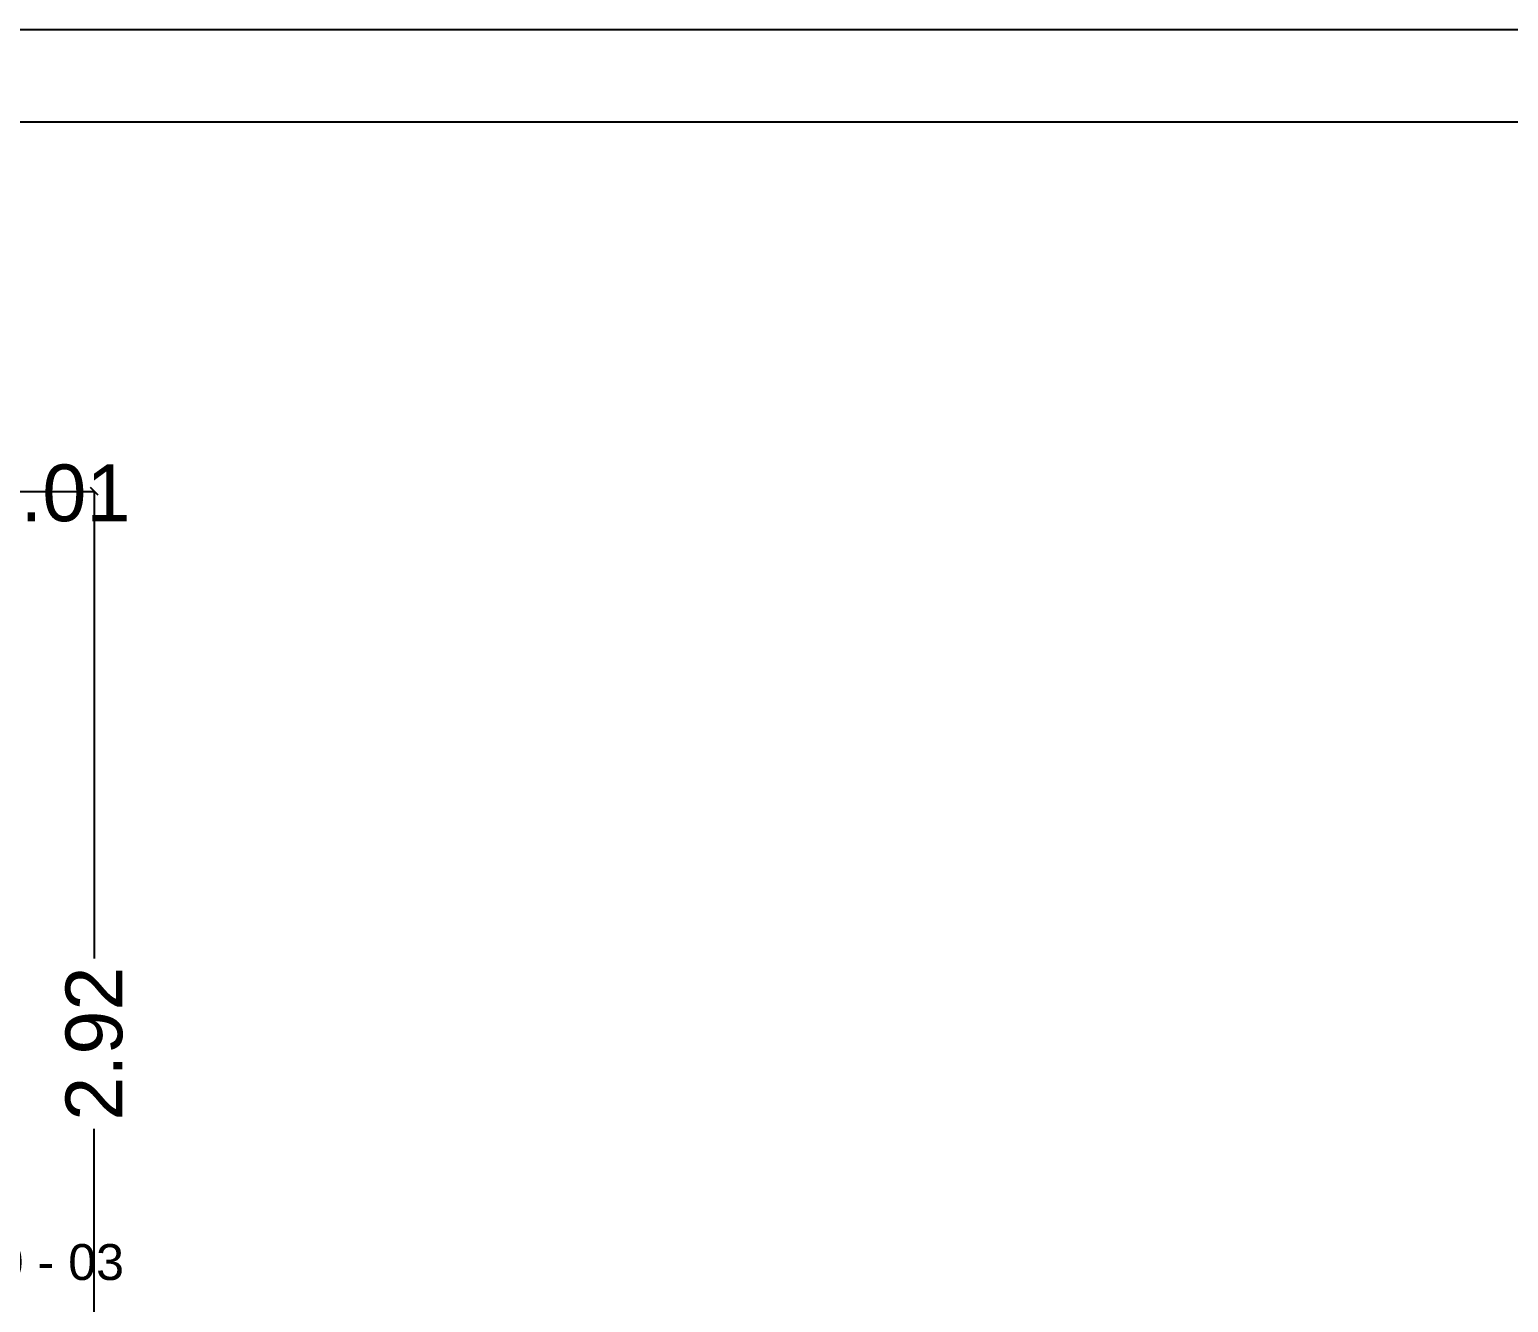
# Model space of a CAD drawing. Extents: x -135.4 to -46.2, y 65.4 to 86.5.
# Drawn here: x -101.058 to -97.15, y 78.238 to 81.602 of the extents above; entities that cross this region are included whole.
import ezdxf
from ezdxf.enums import TextEntityAlignment as Align

# ---------------------------------------------------------------- set-up
doc = ezdxf.new("R2010")
doc.units = 0
doc.header["$LTSCALE"] = 0.25
doc.header["$MEASUREMENT"] = 0
doc.header["$PDMODE"] = 34
doc.layers.get('Defpoints').update_dxf_attribs({"linetype": 'CONTINUOUS'})
for name, color, linetype in [('cotas', 11, 'CONTINUOUS'), ('LINHAS02', 4, 'CONTINUOUS'), ('LINHAS08', 2, 'CONTINUOUS'), ('TEXTO1', 3, 'CONTINUOUS')]:
    doc.layers.add(name, color=color, linetype=linetype)
doc.styles.add('Arial', font='ARIAL.TTF')
doc.styles.add('ROMANS', font='ARIAL.TTF')
doc.dimstyles.new('DIM_20', dxfattribs={"dimtxt": 0.15, "dimasz": 0.02, "dimexe": 0, "dimexo": 0.05, "dimgap": 0.03, "dimtad": 0, "dimtoh": 1, "dimzin": 4, "dimdsep": 46, "dimtxsty": 'ROMANS', "dimblk": 'OBLIQUE', "dimcen": 0.03, "dimclrd": 11, "dimclre": 11, "dimclrt": 2, "dimadec": 0, "dimazin": 0, "dimtfac": 1, "dimtmove": 2, "dimatfit": 3, "dimldrblk": 'ORIGIN2', "dimfxl": 0, "dimtolj": 1, "dimtzin": 0, "dimarcsym": 0})

# ---------------------------------------------------------------- blocks, each defined once
blk = doc.blocks.new('_Oblique')
at = {"layer": 'cotas', "color": 0, "lineweight": -2}
blk.add_line((-0.5, -0.5), (0.5, 0.5), dxfattribs=at)
blk = doc.blocks.new('*D27')
at = {"layer": 'cotas', "color": 11, "lineweight": -2}
for p, q in [((-101.2583, 80.3817), (-101.2583, 80.4017)), ((-101.817, 80.3817), (-101.2583, 80.3817)), ((-101.697, 80.3717), (-101.2583, 80.3717)), ((-101.2583, 80.3817), (-101.2583, 80.3717)), ((-101.2583, 80.3717), (-101.2583, 80.3517))]:
    blk.add_line(p, q, dxfattribs=at)
at = {"layer": 'Defpoints', "color": 0}
for p in [(-101.867, 80.3817), (-101.747, 80.3717), (-101.2583, 80.3717)]:
    blk.add_point(p, dxfattribs=at)
at = {"layer": 'cotas', "color": 11, "lineweight": -2, "xscale": 0.02, "yscale": 0.02, "zscale": 0.02}
for p, rotation in [((-101.2583, 80.3817), 270), ((-101.2583, 80.3717), 90)]:
    blk.add_blockref('_Oblique', p, dxfattribs=dict(at, rotation=rotation))
at = {"layer": 'cotas', "color": 2, "insert": (-100.937, 80.3767), "char_height": 0.15, "attachment_point": 5, "style": 'ROMANS'}
blk.add_mtext('\\A1;.01', dxfattribs=at)
blk = doc.blocks.new('_Origin2')
at = {"layer": 'cotas', "color": 0, "lineweight": -2}
blk.add_line((-0.5, 0), (-1, 0), dxfattribs=at)
for radius in [0.5, 0.25]:
    blk.add_circle((0, 0), radius, dxfattribs=at)
blk = doc.blocks.new('*D30')
at = {"layer": 'cotas', "color": 11, "lineweight": -2}
for p, q in [((-101.6361, 80.3817), (-100.887, 80.3817)), ((-100.887, 80.3817), (-100.887, 79.1471)), ((-100.887, 77.4617), (-100.887, 78.6964)), ((-101.6361, 77.4617), (-100.887, 77.4617))]:
    blk.add_line(p, q, dxfattribs=at)
at = {"layer": 'Defpoints', "color": 0}
for p in [(-101.6861, 80.3817), (-101.6861, 77.4617), (-100.887, 77.4617)]:
    blk.add_point(p, dxfattribs=at)
at = {"layer": 'cotas', "color": 11, "lineweight": -2, "xscale": 0.02, "yscale": 0.02, "zscale": 0.02}
for p, rotation in [((-100.887, 80.3817), 90), ((-100.887, 77.4617), 270)]:
    blk.add_blockref('_Oblique', p, dxfattribs=dict(at, rotation=rotation))
at = {"layer": 'cotas', "color": 2, "insert": (-100.887, 78.9217), "char_height": 0.15, "attachment_point": 5, "rotation": 90, "style": 'ROMANS'}
blk.add_mtext('\\A1;2.92', dxfattribs=at)

msp = doc.modelspace()

# ---------------------------------------------------------------- linework, layer by layer
at = {"layer": 'LINHAS02'}
msp.add_lwpolyline([(-89.5189, 65.6037), (-112.6177, 65.6037), (-112.6177, 81.3585), (-89.5189, 81.3585)], close=True, dxfattribs=at)
at = {"layer": 'LINHAS08'}
msp.add_lwpolyline([(-89.2749, 65.3597), (-112.8617, 65.3597), (-112.8617, 81.6025), (-89.2749, 81.6025)], close=True, dxfattribs=at)

# ---------------------------------------------------------------- texts
at = {"layer": 'TEXTO1', "color": 2, "style": 'Arial'}
msp.add_text('0,85 x 2,70 - 03', height=0.095, dxfattribs=at).set_placement((-101.2695, 78.3363), align=Align.MIDDLE)

# ---------------------------------------------------------------- dimensions: what is measured, and where the dimension line sits
at = {"layer": 'cotas'}
for base, p1, p2, picture, middle in [((-101.2583, 80.3717), (-101.867, 80.3817), (-101.747, 80.3717), '*D27', (-100.937, 80.3767)), ((-100.887, 77.4617), (-101.6861, 80.3817), (-101.6861, 77.4617), '*D30', (-100.887, 78.9217))]:
    dim = msp.add_linear_dim(base=base, p1=p1, p2=p2, angle=90, dimstyle='DIM_20', dxfattribs=at)
    dim.commit()
    dim.dimension.update_dxf_attribs({"geometry": picture, "text_midpoint": middle})

doc.saveas('drawing.dxf')
